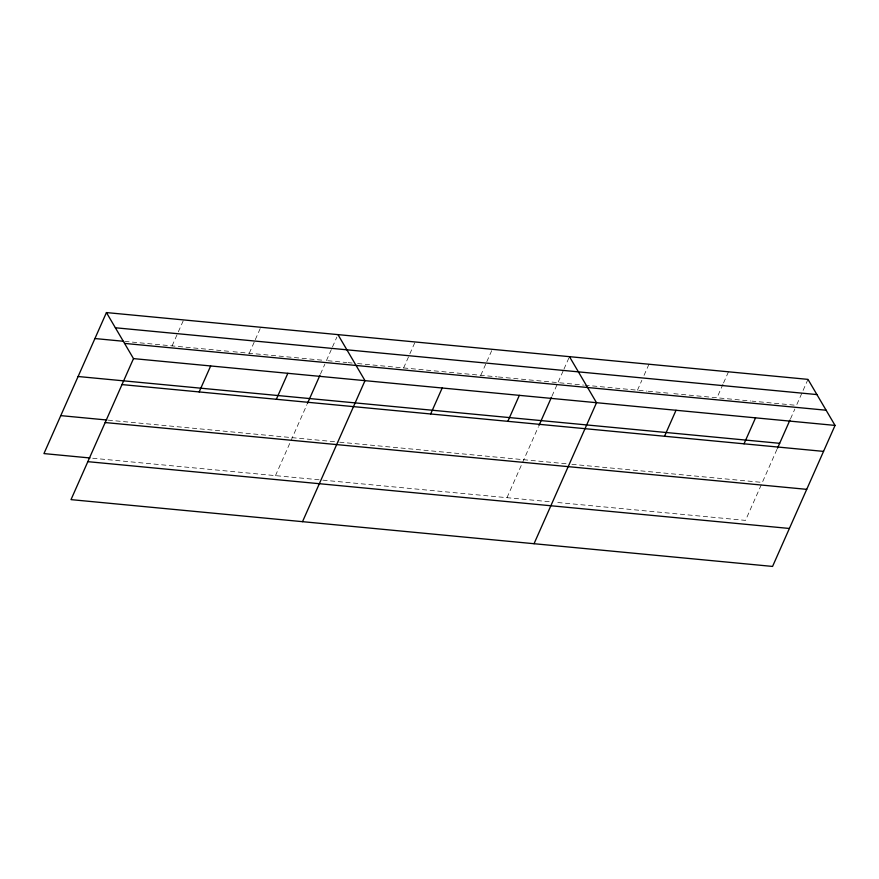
<?xml version="1.0" encoding="UTF-8"?>
<svg xmlns="http://www.w3.org/2000/svg" width="879" height="879" viewBox="0 0 879 879"><rect width="100%" height="100%" fill="white"/><g stroke="black" fill="none" stroke-linecap="round" stroke-linejoin="round"><path stroke-width="0.66" stroke-dasharray="4.39 3.3" d="M172.097 345.897L183.612 319.923M249.273 353.248L254.756 340.876M255.295 339.635L260.777 327.274M275.468 475.638L306.914 404.67M320.472 374.069L324.812 364.269M326.439 360.599L331.921 348.227M332.471 346.985L336.855 337.096M403.615 367.938L415.119 341.964M480.78 375.289L486.263 362.917M486.812 361.687L492.295 349.315M506.974 497.679L538.42 426.711M551.99 396.11L563.439 370.268M563.988 369.037L569.46 356.665M637.462 390.21L641.846 380.31M644.043 375.366L648.977 364.236M722.999 384.178L716.978 397.78L671.149 393.418M723.549 382.936L728.482 371.806M761.247 484.878L745.502 520.39L555.495 502.294M776.948 449.422L762.324 482.428L570.965 464.211M790.518 418.822L794.858 409.021M807.988 379.376L796.484 405.351L752.006 401.121M124.708 341.382L231.671 351.567M233.023 351.699L254.69 353.765M256.042 353.885L277.698 355.951M279.061 356.083L300.717 358.149M302.068 358.269L323.736 360.335M327.79 360.72L346.755 362.533M348.106 362.653L352.16 363.049M357.577 363.554L497.031 376.838M498.382 376.97L520.049 379.025M521.401 379.157L583.557 385.079M584.909 385.2L636.121 390.078M638.813 390.342L646.9 391.111M648.241 391.232L669.809 393.287M719.67 398.033L750.666 400.989M108.161 420.14L338.316 442.049M339.668 442.181L569.614 464.079M92.691 458.234L321.494 480.011M322.846 480.143L550.1 501.788"/><path stroke-width="1.32" d="M106.436 312.572L133.498 358.61L71.012 499.624L772.564 566.428L835.05 425.414L807.988 379.376L106.436 312.572L43.95 453.586L89.977 457.97M199.159 391.935L210.663 365.961M276.325 399.286L287.84 373.311M307.452 403.45L319.934 375.289M302.519 521.665L365.005 380.651L337.954 334.613M430.666 413.976L442.181 388.002M507.842 421.327L519.346 395.352M538.97 425.491L551.441 397.33M534.036 543.716L596.522 402.703L569.46 356.665M664.524 436.248L676.028 410.273M744.03 443.818L755.544 417.844M777.497 448.202L789.968 420.041M115.369 327.768L816.921 394.572M94.932 338.547L123.357 341.261M124.565 343.414L826.117 410.218M133.498 358.61L835.05 425.414M78.11 376.509L779.662 443.313M121.983 384.584L823.535 451.388M60.772 415.624L106.809 420.008M105.161 422.546L806.713 489.35M87.834 461.662L789.386 528.466"/></g></svg>
